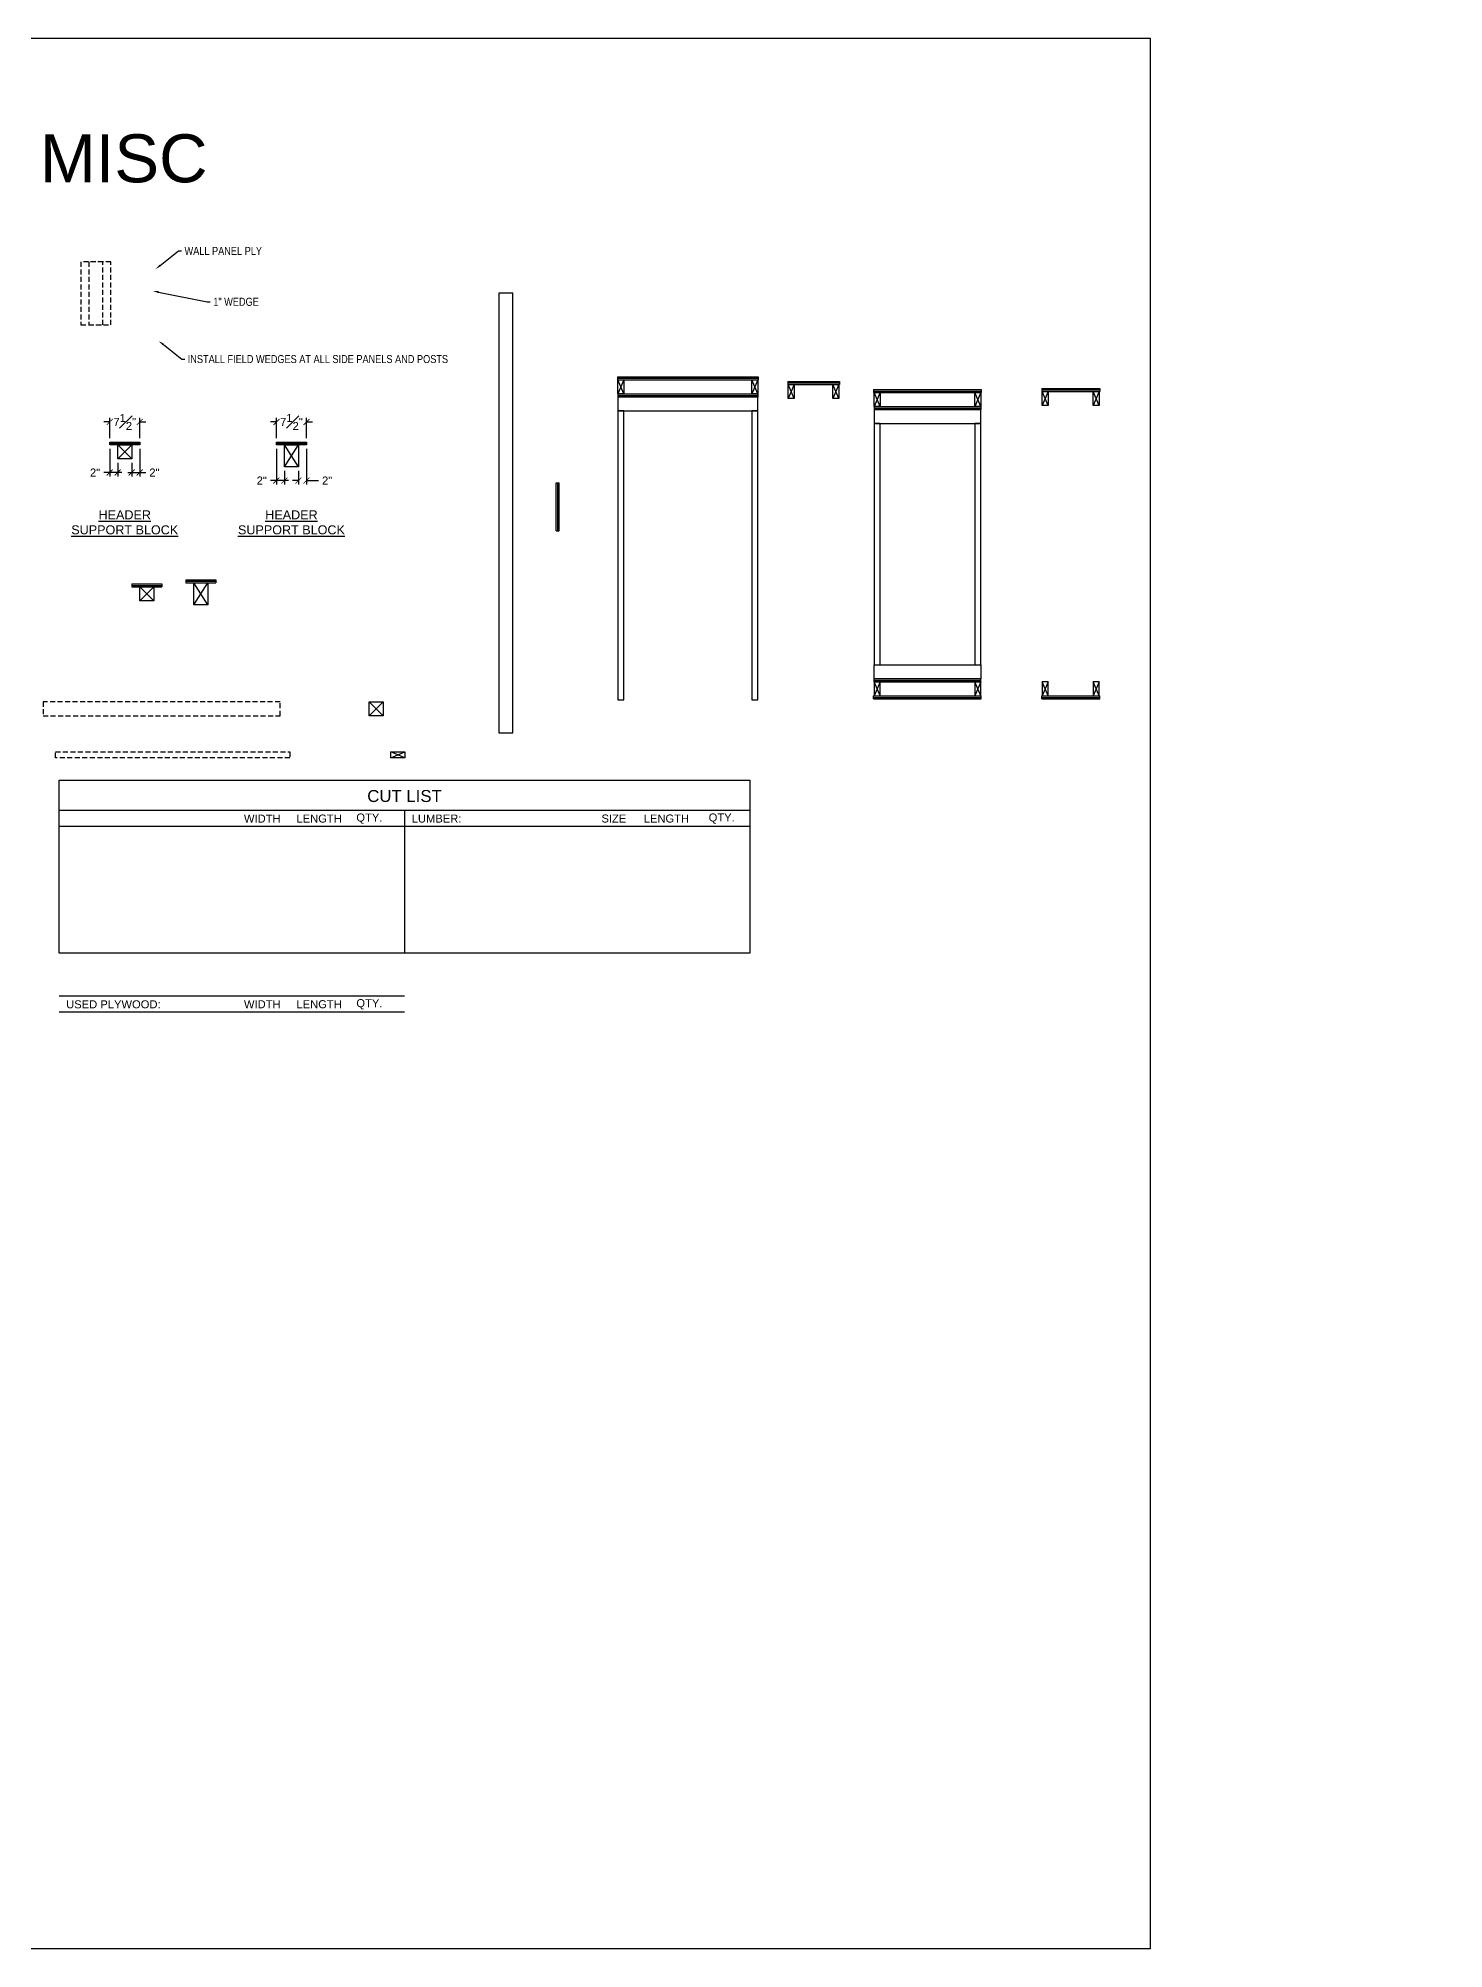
# Model space of a CAD drawing. Header units: inches. Extents: x 2832 to 8547, y -592 to 860.
# Drawn here: x 5393.3 to 5744.5, y 348.3 to 825.9 of the extents above; entities that cross this region are included whole.
import ezdxf
from ezdxf import colors
from ezdxf.entities.mleader import LeaderData, LeaderLine
from ezdxf.math import Vec2, Vec3

# ---------------------------------------------------------------- set-up
doc = ezdxf.new("R2010")
doc.units = ezdxf.units.IN
doc.header["$LTSCALE"] = 5
doc.header["$MEASUREMENT"] = 0
doc.header["$PDMODE"] = 3
doc.header["$PDSIZE"] = 5
doc.linetypes.add('HIDDEN', pattern=[0.375, 0.25, -0.125])
for name, color, linetype in [('BlueHidden', 5, 'HIDDEN'), ('DIM', 154, 'Continuous'), ('FMTEXTA', 4, 'Continuous'), ('FMTEXTG', 4, 'Continuous'), ('FORM', 5, 'Continuous'), ('FORMA', 5, 'Continuous'), ('NOTES', 5, 'Continuous'), ('PLYA', 4, 'Continuous')]:
    doc.layers.add(name, color=color, linetype=linetype)
doc.styles.add('Arial Narrow', font='ARIALN.TTF', dxfattribs={"height": 1.5})
doc.styles.add('S', font='arial.ttf', dxfattribs={"height": 2})
doc.styles.add('VBA_txt', font='arial.ttf', dxfattribs={"height": 2})
doc.dimstyles.new('VBA_Dimstyle', dxfattribs={"dimtxt": 2, "dimasz": 1.5, "dimexe": 1, "dimexo": 1, "dimgap": 1, "dimtad": 0, "dimdec": 4, "dimrnd": 0.125, "dimzin": 3, "dimdsep": 46, "dimlunit": 4, "dimtxsty": 'VBA_txt', "dimblk": 'ARCHTICK', "dimcen": 0.09, "dimdle": 1, "dimclrd": 151, "dimclre": 150, "dimclrt": 150, "dimadec": 0, "dimazin": 0, "dimtfac": 1, "dimtdec": 4, "dimtofl": 0, "dimtmove": 0, "dimatfit": 3, "dimfxl": 1, "dimfrac": 1, "dimtolj": 1, "dimtzin": 0, "dimarcsym": 0})

# ---------------------------------------------------------------- blocks, each defined once
blk = doc.blocks.new('VBA_4X4')
at = {"color": 5, "ltscale": 0.25}
for p, q in [((0, 0), (0, 3.5)), ((0, 3.5), (3.5, 3.5)), ((3.5, 0), (0, 0)), ((3.5, 3.5), (3.5, 0))]:
    blk.add_line(p, q, dxfattribs=at)
at = {"color": 4, "ltscale": 0.25}
for p, q in [((0, 0), (3.5, 3.5)), ((3.5, 0), (0, 3.5))]:
    blk.add_line(p, q, dxfattribs=at)
blk = doc.blocks.new('*U653')
at = {"layer": 'PLYA'}
for p, q in [((0, 0.75), (7.5, 0.75)), ((0, 0.75), (0, 0)), ((0, 0.375), (7.5, 0.375)), ((0, 0), (7.5, 0)), ((7.5, 0.75), (7.5, 0))]:
    blk.add_line(p, q, dxfattribs=at)
blk = doc.blocks.new('VBA_HEADER_BLOCK_4X4')
blk.add_blockref('VBA_4X4', (-1.75, -4.25))
at = {"layer": 'FORM'}
blk.add_blockref('*U653', (-3.75, -0.75), dxfattribs=at)
blk = doc.blocks.new('*U157')
at = {"layer": 'FORMA', "color": 1, "linetype": 'HIDDEN'}
blk.add_lwpolyline([(-1.75, 0), (1.75, 0), (1.75, 15.75), (-1.75, 15.75)], close=True, dxfattribs=at)
at = {"layer": 'PLYA', "linetype": 'HIDDEN'}
blk.add_lwpolyline([(-3.75, 0), (3.75, 0), (3.75, 15.75), (-3.75, 15.75)], close=True, dxfattribs=at)
blk = doc.blocks.new('VBA_2X4')
at = {"color": 4, "ltscale": 0.25}
for p, q in [((0, 0), (3.5, 1.5)), ((3.5, 0), (0, 1.5))]:
    blk.add_line(p, q, dxfattribs=at)
at = {"color": 5}
blk.add_lwpolyline([(0, 1.5), (3.5, 1.5), (3.5, 0), (0, 0)], close=True, dxfattribs=at)
blk = doc.blocks.new('A$C72fbb28e')
at = {"layer": 'FORM'}
blk.add_blockref('VBA_2X4', (0, 0), dxfattribs=at)
blk = doc.blocks.new('*U244')
at = {"layer": 'FORMA', "linetype": 'HIDDEN'}
blk.add_lwpolyline([(0, 0.75), (58.62, 0.75), (58.62, -0.75), (0, -0.75)], close=True, dxfattribs=at)
blk.add_blockref('A$C72fbb28e', (83.87, -0.75))
blk = doc.blocks.new('A$Cd1deb2c7')
blk.add_blockref('VBA_4X4', (0, 0))
blk = doc.blocks.new('*U189')
at = {"layer": 'FORMA', "linetype": 'HIDDEN'}
blk.add_lwpolyline([(0, -1.75), (59.25, -1.75), (59.25, 1.75), (0, 1.75)], close=True, dxfattribs=at)
blk.add_blockref('A$Cd1deb2c7', (81.5, -1.75))
blk = doc.blocks.new('*U168')
at = {"layer": 'FORMA'}
blk.add_lwpolyline([(1.75, 1), (1.75, 110.9), (-1.75, 110.9), (-1.75, 1)], close=True, dxfattribs=at)
blk = doc.blocks.new('VBA_4X6')
at = {"color": 5, "ltscale": 0.25}
for p, q in [((0, 0), (0, 5.5)), ((0, 5.5), (3.5, 5.5)), ((3.5, 5.5), (3.5, 0)), ((3.5, 0), (0, 0))]:
    blk.add_line(p, q, dxfattribs=at)
at = {"color": 4, "ltscale": 0.25}
for p, q in [((0, 0), (3.5, 5.5)), ((3.5, 0), (0, 5.5))]:
    blk.add_line(p, q, dxfattribs=at)
blk = doc.blocks.new('A$C7db57c6b')
at = {"layer": 'FMTEXTG'}
blk.add_blockref('VBA_4X6', (0, 0), dxfattribs=at)
blk = doc.blocks.new('VBA_HEADER_BLOCK_4X6')
blk.add_blockref('A$C7db57c6b', (-1.75, -6.25))
at = {"layer": 'FORM'}
blk.add_blockref('*U653', (-3.75, -0.75), dxfattribs=at)
blk = doc.blocks.new('4x4')
at = {"color": 4}
for p, q in [((-3.5, 3.5), (0, 0)), ((0, 3.5), (-3.5, 0))]:
    blk.add_line(p, q, dxfattribs=at)
at = {"color": 5}
for p, q in [((-3.5, 3.5), (0, 3.5)), ((-3.5, 0), (-3.5, 3.5)), ((0, 0), (-3.5, 0)), ((0, 3.5), (0, 0))]:
    blk.add_line(p, q, dxfattribs=at)
blk = doc.blocks.new('_ARCHTICK')
at = {"color": 0, "linetype": 'ByBlock', "ltscale": 0.25, "const_width": 0.15}
blk.add_lwpolyline([(-0.5, -0.5), (0.5, 0.5)], dxfattribs=at)
blk = doc.blocks.new('*D147')
at = {"layer": 'DEFPOINTS', "color": 0, "transparency": 16777216}
for p in [(4214.42, 807.37), (4214.42, 802.29), (4221.92, 802.29)]:
    blk.add_point(p, dxfattribs=at)
at = {"layer": 'FMTEXTA', "color": 151, "linetype": 'ByBlock', "lineweight": -2, "transparency": 16777216}
for p, q in [((4214.42, 807.37), (4212.92, 807.37)), ((4221.92, 807.37), (4223.42, 807.37))]:
    blk.add_line(p, q, dxfattribs=at)
at = {"layer": 'FMTEXTA', "color": 150, "linetype": 'ByBlock', "lineweight": -2, "transparency": 16777216}
for p, q in [((4214.42, 803.29), (4214.42, 808.37)), ((4221.92, 803.29), (4221.92, 808.37))]:
    blk.add_line(p, q, dxfattribs=at)
at = {"layer": 'FMTEXTA', "color": 151, "lineweight": -2, "transparency": 16777216, "xscale": 1.5, "yscale": 1.5, "zscale": 1.5}
blk.add_blockref('_ARCHTICK', (4214.42, 807.37), dxfattribs=at)
at = {"layer": 'FMTEXTA', "color": 151, "lineweight": -2, "transparency": 16777216, "xscale": 1.5, "yscale": 1.5, "zscale": 1.5, "rotation": 180}
blk.add_blockref('_ARCHTICK', (4221.92, 807.37), dxfattribs=at)
at = {"layer": 'FMTEXTA', "color": 150, "transparency": 16777216, "insert": (4218.17, 807.37), "char_height": 2, "attachment_point": 5, "style": 'VBA_txt'}
blk.add_mtext('\\A1;7{\\H1x;\\S1#2;}"', dxfattribs=at)
blk = doc.blocks.new('*D148')
at = {"layer": 'DEFPOINTS', "color": 0, "transparency": 16777216}
for p in [(4219.92, 798.16), (4221.92, 801.66), (4221.92, 794.73)]:
    blk.add_point(p, dxfattribs=at)
at = {"layer": 'FMTEXTA', "color": 150, "linetype": 'ByBlock', "lineweight": -2, "transparency": 16777216}
for p, q in [((4221.92, 800.66), (4221.92, 793.73)), ((4219.92, 797.16), (4219.92, 793.73))]:
    blk.add_line(p, q, dxfattribs=at)
at = {"layer": 'FMTEXTA', "color": 151, "linetype": 'ByBlock', "lineweight": -2, "transparency": 16777216}
for p, q in [((4218.92, 794.73), (4221.92, 794.73)), ((4221.92, 794.73), (4223.42, 794.73))]:
    blk.add_line(p, q, dxfattribs=at)
at = {"layer": 'FMTEXTA', "color": 151, "lineweight": -2, "transparency": 16777216, "xscale": 1.5, "yscale": 1.5, "zscale": 1.5, "rotation": 180}
blk.add_blockref('_ARCHTICK', (4219.92, 794.73), dxfattribs=at)
at = {"layer": 'FMTEXTA', "color": 151, "lineweight": -2, "transparency": 16777216, "xscale": 1.5, "yscale": 1.5, "zscale": 1.5}
blk.add_blockref('_ARCHTICK', (4221.92, 794.73), dxfattribs=at)
at = {"layer": 'FMTEXTA', "color": 150, "transparency": 16777216, "insert": (4225.59, 794.73), "char_height": 2, "attachment_point": 5, "style": 'VBA_txt'}
blk.add_mtext('\\A1;2"', dxfattribs=at)
blk = doc.blocks.new('*D149')
at = {"layer": 'DEFPOINTS', "color": 0, "transparency": 16777216}
for p in [(4214.42, 801.66), (4216.42, 798.16), (4214.42, 794.73)]:
    blk.add_point(p, dxfattribs=at)
at = {"layer": 'FMTEXTA', "color": 150, "linetype": 'ByBlock', "lineweight": -2, "transparency": 16777216}
for p, q in [((4214.42, 800.66), (4214.42, 793.73)), ((4216.42, 797.16), (4216.42, 793.73))]:
    blk.add_line(p, q, dxfattribs=at)
at = {"layer": 'FMTEXTA', "color": 151, "linetype": 'ByBlock', "lineweight": -2, "transparency": 16777216}
for p, q in [((4214.42, 794.73), (4212.92, 794.73)), ((4217.42, 794.73), (4214.42, 794.73))]:
    blk.add_line(p, q, dxfattribs=at)
at = {"layer": 'FMTEXTA', "color": 151, "lineweight": -2, "transparency": 16777216, "xscale": 1.5, "yscale": 1.5, "zscale": 1.5, "rotation": 180}
blk.add_blockref('_ARCHTICK', (4214.42, 794.73), dxfattribs=at)
at = {"layer": 'FMTEXTA', "color": 151, "lineweight": -2, "transparency": 16777216, "xscale": 1.5, "yscale": 1.5, "zscale": 1.5}
blk.add_blockref('_ARCHTICK', (4216.42, 794.73), dxfattribs=at)
at = {"layer": 'FMTEXTA', "color": 150, "transparency": 16777216, "insert": (4210.76, 794.73), "char_height": 2, "attachment_point": 5, "style": 'VBA_txt'}
blk.add_mtext('\\A1;2"', dxfattribs=at)
blk = doc.blocks.new('*D165')
at = {"layer": 'DEFPOINTS', "color": 0, "transparency": 16777216}
for p in [(3.75, -0.62), (1.75, -6.12), (3.75, -9.56)]:
    blk.add_point(p, dxfattribs=at)
at = {"layer": 'FMTEXTA', "color": 150, "linetype": 'ByBlock', "lineweight": -2, "transparency": 16777216}
for p, q in [((3.75, -1.62), (3.75, -10.56)), ((1.75, -7.12), (1.75, -10.56))]:
    blk.add_line(p, q, dxfattribs=at)
at = {"layer": 'FMTEXTA', "color": 151, "linetype": 'ByBlock', "lineweight": -2, "transparency": 16777216}
for p, q in [((1.75, -9.56), (0.25, -9.56)), ((3.75, -9.56), (6.75, -9.56))]:
    blk.add_line(p, q, dxfattribs=at)
at = {"layer": 'FMTEXTA', "color": 151, "lineweight": -2, "transparency": 16777216, "xscale": 1.5, "yscale": 1.5, "zscale": 1.5}
blk.add_blockref('_ARCHTICK', (1.75, -9.56), dxfattribs=at)
at = {"layer": 'FMTEXTA', "color": 151, "lineweight": -2, "transparency": 16777216, "xscale": 1.5, "yscale": 1.5, "zscale": 1.5, "rotation": 180}
blk.add_blockref('_ARCHTICK', (3.75, -9.56), dxfattribs=at)
at = {"layer": 'FMTEXTA', "color": 150, "transparency": 16777216, "insert": (8.92, -9.56), "char_height": 2, "attachment_point": 5, "style": 'VBA_txt'}
blk.add_mtext('\\A1;2"', dxfattribs=at)
blk = doc.blocks.new('*D166')
at = {"layer": 'DEFPOINTS', "color": 0, "transparency": 16777216}
for p in [(-3.75, -0.62), (-1.75, -6.12), (-3.75, -9.56)]:
    blk.add_point(p, dxfattribs=at)
at = {"layer": 'FMTEXTA', "color": 150, "linetype": 'ByBlock', "lineweight": -2, "transparency": 16777216}
for p, q in [((-3.75, -1.62), (-3.75, -10.56)), ((-1.75, -7.12), (-1.75, -10.56))]:
    blk.add_line(p, q, dxfattribs=at)
at = {"layer": 'FMTEXTA', "color": 151, "linetype": 'ByBlock', "lineweight": -2, "transparency": 16777216}
for p, q in [((-3.75, -9.56), (-5.25, -9.56)), ((-0.75, -9.56), (-3.75, -9.56))]:
    blk.add_line(p, q, dxfattribs=at)
at = {"layer": 'FMTEXTA', "color": 151, "lineweight": -2, "transparency": 16777216, "xscale": 1.5, "yscale": 1.5, "zscale": 1.5, "rotation": 180}
blk.add_blockref('_ARCHTICK', (-3.75, -9.56), dxfattribs=at)
at = {"layer": 'FMTEXTA', "color": 151, "lineweight": -2, "transparency": 16777216, "xscale": 1.5, "yscale": 1.5, "zscale": 1.5}
blk.add_blockref('_ARCHTICK', (-1.75, -9.56), dxfattribs=at)
at = {"layer": 'FMTEXTA', "color": 150, "transparency": 16777216, "insert": (-7.42, -9.56), "char_height": 2, "attachment_point": 5, "style": 'VBA_txt'}
blk.add_mtext('\\A1;2"', dxfattribs=at)
blk = doc.blocks.new('VBA_BUCK_COUNT_FRAME')
at = {"layer": 'FMTEXTA'}
for p, q in [((0, -7.51), (172.57, -7.51)), ((86.28, -7.51), (86.28, -43.21)), ((0, -11.53), (172.57, -11.53))]:
    blk.add_line(p, q, dxfattribs=at)
blk.add_lwpolyline([(0, 0), (172.57, 0), (172.57, -43.21), (0, -43.21)], close=True, dxfattribs=at)
at = {"layer": 'FMTEXTA', "style": 'S'}
for s, insert, char_height, attachment_point in [('CUT LIST', (86.28, -3.98), 3, 5), ('WIDTH', (50.73, -9.61), 2, 5), ('\\A1;LENGTH', (64.94, -9.61), 2, 5), ('QTY.', (77.5, -9.61), 2, 5), ('LUMBER:', (88.08, -8.6), 2, 1), ('SIZE', (138.59, -9.6), 2, 5), ('\\A1;LENGTH', (151.71, -9.6), 2, 5), ('QTY.', (165.53, -9.6), 2, 5)]:
    blk.add_mtext(s, dxfattribs=dict(at, insert=insert, char_height=char_height, attachment_point=attachment_point))
blk = doc.blocks.new('*U538')
at = {"layer": 'FORMA'}
for points in [[(0.12, 73.27), (35.08, 73.27), (35.08, 76.77), (0.12, 76.77)], [(1.62, 1), (1.62, 73.27), (0.12, 73.27), (0.12, 1)], [(35.08, 1), (35.08, 73.27), (33.58, 73.27), (33.58, 1)]]:
    blk.add_lwpolyline(points, close=True, dxfattribs=at)
at = {"layer": 'PLYA'}
for p, q in [((0, 81.77), (35.2, 81.77)), ((0, 81.77), (0, 81.02)), ((0, 81.39), (35.2, 81.39)), ((35.2, 81.77), (35.2, 81.02)), ((0, 81.02), (35.2, 81.02)), ((0.12, 77.52), (35.08, 77.52)), ((0.12, 77.52), (0.12, 76.77)), ((0.12, 77.14), (35.08, 77.14)), ((0.12, 76.77), (35.08, 76.77)), ((35.08, 77.52), (35.08, 76.77))]:
    blk.add_line(p, q, dxfattribs=at)
at = {"linetype": 'ByBlock', "rotation": 90}
for p in [(1.62, 77.52), (35.08, 77.52)]:
    blk.add_blockref('VBA_2X4', p, dxfattribs=at)
blk = doc.blocks.new('*U539')
at = {"layer": 'PLYA'}
for p, q in [((0, 77.12), (12.9, 77.12)), ((0, 77.12), (0, 76.37)), ((0, 76.75), (12.9, 76.75)), ((12.9, 77.12), (12.9, 76.37)), ((0, 76.37), (12.9, 76.37))]:
    blk.add_line(p, q, dxfattribs=at)
at = {"linetype": 'ByBlock', "rotation": 90}
for p in [(1.62, 72.87), (12.78, 72.87)]:
    blk.add_blockref('VBA_2X4', p, dxfattribs=at)
blk = doc.blocks.new('*U260')
at = {"transparency": 33554559}
for p, q in [((0, 0.75), (12, 0.75)), ((0, 0.75), (0, 0)), ((0, 0.375), (12, 0.375)), ((0, 0), (12, 0)), ((12, 0.75), (12, 0))]:
    blk.add_line(p, q, dxfattribs=at)
blk = doc.blocks.new('*U540')
at = {"layer": 'FORMA'}
for points in [[(0.12, 68.83), (26.79, 68.83), (26.79, 72.33), (0.12, 72.33)], [(1.62, 8.5), (1.62, 68.83), (0.12, 68.83), (0.12, 8.5)], [(26.79, 8.5), (26.79, 68.83), (25.29, 68.83), (25.29, 8.5)], [(0.12, 8.5), (26.79, 8.5), (26.79, 5), (0.12, 5)]]:
    blk.add_lwpolyline(points, close=True, dxfattribs=at)
at = {"layer": 'PLYA'}
for p, q in [((0, 77.33), (26.92, 77.33)), ((0, 77.33), (0, 76.58)), ((0, 76.95), (26.92, 76.95)), ((0, 76.58), (26.92, 76.58)), ((26.92, 77.33), (26.92, 76.58)), ((0.12, 73.08), (26.79, 73.08)), ((0.12, 73.08), (0.12, 72.33)), ((0.12, 72.7), (26.79, 72.7)), ((0.12, 72.33), (26.79, 72.33)), ((26.79, 73.08), (26.79, 72.33)), ((0.12, 4.25), (0.12, 5)), ((0.12, 5), (26.79, 5)), ((26.79, 4.25), (26.79, 5)), ((0, 0), (0, 0.75)), ((0, 0.75), (26.92, 0.75)), ((0, 0.37), (26.92, 0.37)), ((0, 0), (26.92, 0)), ((0.12, 4.62), (26.79, 4.62)), ((0.12, 4.25), (26.79, 4.25)), ((26.92, 0), (26.92, 0.75))]:
    blk.add_line(p, q, dxfattribs=at)
at = {"linetype": 'ByBlock', "rotation": 90}
for p in [(1.62, 73.08), (26.79, 73.08)]:
    blk.add_blockref('VBA_2X4', p, dxfattribs=at)
at = {"linetype": 'ByBlock', "xscale": -1, "rotation": 90}
for p in [(1.62, 4.25), (26.79, 4.25)]:
    blk.add_blockref('VBA_2X4', p, dxfattribs=at)
blk = doc.blocks.new('*U541')
at = {"layer": 'PLYA'}
for p, q in [((0, 77.6), (14.49, 77.6)), ((0, 77.6), (0, 76.85)), ((0, 77.23), (14.49, 77.23)), ((0, 76.85), (14.49, 76.85)), ((14.49, 77.6), (14.49, 76.85)), ((0, 0), (0, 0.75)), ((0, 0.75), (14.49, 0.75)), ((0, 0.38), (14.49, 0.38)), ((0, 0), (14.49, 0)), ((14.49, 0), (14.49, 0.75))]:
    blk.add_line(p, q, dxfattribs=at)
at = {"linetype": 'ByBlock', "rotation": 90}
for p in [(1.62, 73.35), (14.36, 73.35)]:
    blk.add_blockref('VBA_2X4', p, dxfattribs=at)
at = {"linetype": 'ByBlock', "xscale": -1, "rotation": 90}
for p in [(1.62, 4.25), (14.36, 4.25)]:
    blk.add_blockref('VBA_2X4', p, dxfattribs=at)
blk = doc.blocks.new('VBA_BUCK_COUNT_USED_PLY')
at = {"layer": 'FMTEXTA'}
for p, q in [((0, 0), (86.28, 0)), ((0, -4.01), (86.28, -4.01))]:
    blk.add_line(p, q, dxfattribs=at)
at = {"layer": 'FMTEXTA', "char_height": 2, "style": 'S'}
for s, insert, attachment_point in [('USED PLYWOOD:', (1.73, -1.1), 1), ('WIDTH', (50.73, -2.09), 5), ('\\A1;LENGTH', (64.94, -2.09), 5), ('QTY.', (77.5, -2.09), 5)]:
    blk.add_mtext(s, dxfattribs=dict(at, insert=insert, attachment_point=attachment_point))
blk = doc.blocks.new('VBA_HEADER_BLOCK_4X4_DET')
at = {"layer": 'PLYA'}
blk.add_lwpolyline([(-3.75, -0.3125), (-3.75, 0), (3.75, 0), (3.75, -0.625), (-3.75, -0.625), (-3.75, -0.3125), (3.75, -0.3125)], dxfattribs=at)
at = {"layer": 'FORMA'}
blk.add_blockref('4x4', (1.75, -4.125), dxfattribs=at)
at = {"layer": 'FMTEXTA', "color": 5, "insert": (0, -20.02532), "char_height": 2.25, "attachment_point": 5, "style": 'VBA_txt'}
blk.add_mtext('{\\L\\C256;HEADER\\PSUPPORT BLOCK}', dxfattribs=at)
at = {"layer": 'FMTEXTA'}
for base, p1, p2, picture, middle in [((-3.75, 5.08197), (3.75, 0), (-3.75, 0), '*D147', (0, 5.08197)), ((-3.75, -7.55809), (-1.75, -4.125), (-3.75, -0.625), '*D149', (-7.41644, -7.55809)), ((3.75, -7.55809), (1.75, -4.125), (3.75, -0.625), '*D148', (7.41644, -7.55809))]:
    dim = blk.add_linear_dim(base=base, p1=p1, p2=p2, angle=180, dimstyle='VBA_Dimstyle', dxfattribs=at)
    dim.commit()
    dim.dimension.update_dxf_attribs({"geometry": picture, "text_midpoint": middle, "insert": (-4218.17149, -802.28506)})
blk = doc.blocks.new('VBA_HEADER_BLOCK_4X6_DET')
at = {"layer": 'PLYA'}
blk.add_lwpolyline([(-3.75, -0.3125), (-3.75, 0), (3.75, 0), (3.75, -0.625), (-3.75, -0.625), (-3.75, -0.3125), (3.75, -0.3125)], dxfattribs=at)
at = {"layer": 'DIM'}
blk.add_blockref('A$C7db57c6b', (-1.75, -6.125), dxfattribs=at)
at = {"layer": 'FMTEXTA', "color": 5, "insert": (0, -20.02532), "char_height": 2.25, "attachment_point": 5, "style": 'VBA_txt'}
blk.add_mtext('{\\L\\C256;HEADER\\PSUPPORT BLOCK}', dxfattribs=at)
at = {"layer": 'FMTEXTA'}
dim = blk.add_linear_dim(base=(-3.75, 5.08197), p1=(3.75, 0), p2=(-3.75, 0), angle=180, dimstyle='VBA_Dimstyle', dxfattribs=at)
dim.commit()
dim.dimension.update_dxf_attribs({"geometry": '*D147', "text_midpoint": (0, 5.08197), "insert": (-4218.17149, -802.28506)})
for base, p1, p2, picture, middle in [((-3.75, -9.55809), (-1.75, -6.125), (-3.75, -0.625), '*D166', (-7.41644, -9.55809)), ((3.75, -9.55809), (1.75, -6.125), (3.75, -0.625), '*D165', (8.91644, -9.55809))]:
    dim = blk.add_linear_dim(base=base, p1=p1, p2=p2, angle=180, dimstyle='VBA_Dimstyle', dxfattribs=at)
    dim.commit()
    dim.dimension.update_dxf_attribs({"geometry": picture, "text_midpoint": middle})
blk = doc.blocks.new('VBA_WEDGE_NOTE')
at = {"layer": 'NOTES'}
ml = blk.add_multileader_mtext('Standard', dxfattribs=at)
ml.set_content('\\A1;INSTALL FIELD WEDGES AT ALL SIDE PANELS AND POSTS', color=5, style='Arial Narrow')
ml.set_leader_properties(color=4)
ml.build(insert=Vec2(0, 0))
ml.multileader.update_dxf_attribs({"text_left_attachment_type": 2, "text_right_attachment_type": 2, "dogleg_length": 0.0625, "arrow_head_size": 1.5, "scale": 12})
ctx = ml.context
ctx.base_point, ctx.scale, ctx.char_height, ctx.arrow_head_size, ctx.landing_gap_size, ctx.plane_origin = Vec3(6.52, -4.58), 12, 2, 1.5, 0.75, Vec3(-29.47, -12.23)
ctx.left_attachment, ctx.right_attachment = 2, 2
notes = []
notes.append((ctx, [(0, (1, 1, 0), (5.77, -4.58), (1, 0), 0.75, [(0, [(0, 0)], 0, [])])]))
ctx.mtext.insert, ctx.mtext.width, ctx.mtext.flow_direction = Vec3(7.27, -3.55), 123.81, 5
for ctx, leaders in notes:
    for number, flags, end, landing, length, lines in leaders:
        leader = LeaderData()
        leader.index, (leader.has_last_leader_line, leader.has_dogleg_vector, leader.attachment_direction) = number, flags
        leader.last_leader_point, leader.dogleg_vector, leader.dogleg_length = Vec3(end), Vec3(landing), length
        for number, points, colour, breaks in lines:
            line = LeaderLine()
            line.index, line.vertices, line.color, line.breaks = number, Vec3.list(points), colors.encode_raw_color(colour), breaks
            leader.lines.append(line)
        ctx.leaders.append(leader)
blk = doc.blocks.new('VBA_WEDGE_NOTE2')
at = {"layer": 'NOTES'}
ml = blk.add_multileader_mtext('Standard', dxfattribs=at)
ml.set_content('\\A1;1" WEDGE', color=5, style='Arial Narrow')
ml.set_leader_properties(color=4)
ml.build(insert=Vec2(0, 0))
ml.multileader.update_dxf_attribs({"text_left_attachment_type": 2, "text_right_attachment_type": 2, "dogleg_length": 0.0625, "arrow_head_size": 1.5, "scale": 12})
ctx = ml.context
ctx.base_point, ctx.scale, ctx.char_height, ctx.arrow_head_size, ctx.landing_gap_size, ctx.plane_origin = Vec3(14.4, -2.75), 12, 2, 1.5, 0.75, Vec3(-29.47, -12.23)
ctx.left_attachment, ctx.right_attachment = 2, 2
notes = []
notes.append((ctx, [(0, (1, 1, 0), (13.65, -2.75), (1, 0), 0.75, [(0, [(0, 0)], 0, [])])]))
ctx.mtext.insert, ctx.mtext.width, ctx.mtext.flow_direction = Vec3(15.15, -1.72), 42.7866, 5
for ctx, leaders in notes:
    for number, flags, end, landing, length, lines in leaders:
        leader = LeaderData()
        leader.index, (leader.has_last_leader_line, leader.has_dogleg_vector, leader.attachment_direction) = number, flags
        leader.last_leader_point, leader.dogleg_vector, leader.dogleg_length = Vec3(end), Vec3(landing), length
        for number, points, colour, breaks in lines:
            line = LeaderLine()
            line.index, line.vertices, line.color, line.breaks = number, Vec3.list(points), colors.encode_raw_color(colour), breaks
            leader.lines.append(line)
        ctx.leaders.append(leader)
blk = doc.blocks.new('VBA_WALL_PLY_NOTE')
at = {"layer": 'NOTES'}
ml = blk.add_multileader_mtext('Standard', dxfattribs=at)
ml.set_content('\\A1;WALL PANEL PLY', color=5, style='Arial Narrow')
ml.set_leader_properties(color=4)
ml.build(insert=Vec2(0, 0))
ml.multileader.update_dxf_attribs({"text_left_attachment_type": 2, "text_right_attachment_type": 2, "dogleg_length": 0.0625, "arrow_head_size": 1.5, "scale": 12})
ctx = ml.context
ctx.base_point, ctx.scale, ctx.char_height, ctx.arrow_head_size, ctx.landing_gap_size, ctx.plane_origin = Vec3(6.52, 4.58), 12, 2, 1.5, 0.75, Vec3(-29.47, 12.23)
ctx.left_attachment, ctx.right_attachment = 2, 2
notes = []
notes.append((ctx, [(0, (1, 1, 0), (5.77, 4.58), (1, 0), 0.75, [(0, [(0, 0)], 0, [])])]))
ctx.mtext.insert, ctx.mtext.width, ctx.mtext.flow_direction = Vec3(7.27, 5.58), 42.7866, 5
for ctx, leaders in notes:
    for number, flags, end, landing, length, lines in leaders:
        leader = LeaderData()
        leader.index, (leader.has_last_leader_line, leader.has_dogleg_vector, leader.attachment_direction) = number, flags
        leader.last_leader_point, leader.dogleg_vector, leader.dogleg_length = Vec3(end), Vec3(landing), length
        for number, points, colour, breaks in lines:
            line = LeaderLine()
            line.index, line.vertices, line.color, line.breaks = number, Vec3.list(points), colors.encode_raw_color(colour), breaks
            leader.lines.append(line)
        ctx.leaders.append(leader)

msp = doc.modelspace()

# ---------------------------------------------------------------- linework, layer by layer
at = {"linetype": 'ByBlock'}
msp.add_lwpolyline([(4105.9341, 825.85348), (5671.14658, 825.85348), (5671.14658, 348.30781), (4105.9341, 348.30781)], close=True, dxfattribs=at)

# ---------------------------------------------------------------- block references
for name, p in [('VBA_WALL_PLY_NOTE', (5422.55094, 768.11254)), ('*U538', (5537.97462, 659.45119)), ('*U539', (5580.57569, 662.94181)), ('*U540', (5601.99964, 660.69496)), ('*U541', (5644.03663, 660.69496)), ('VBA_BUCK_COUNT_USED_PLY', (5398.51344, 586.47924))]:
    msp.add_blockref(name, p, dxfattribs=at)
for name, p in [('*U157', (5407.67811, 754.18061)), ('VBA_HEADER_BLOCK_4X4', (5420.40552, 689.46336))]:
    msp.add_blockref(name, p)
at = {"linetype": 'ByBlock', "transparency": 33554559, "rotation": 90}
msp.add_blockref('*U260', (5523.4709, 702.71199), dxfattribs=at)
at = {"layer": 'DIM'}
for name, p in [('VBA_WEDGE_NOTE2', (5421.85525, 762.69121)), ('VBA_WEDGE_NOTE', (5423.34977, 750.20917)), ('VBA_HEADER_BLOCK_4X6', (5433.85573, 690.48919))]:
    msp.add_blockref(name, p, dxfattribs=at)
at = {"layer": 'FMTEXTA'}
msp.add_blockref('VBA_BUCK_COUNT_FRAME', (5398.51343, 640.40195), dxfattribs=at)
at = {"layer": 'FMTEXTG'}
for name, p in [('*U168', (5510.07858, 651.23938)), ('VBA_HEADER_BLOCK_4X4_DET', (5414.88267, 724.85779)), ('VBA_HEADER_BLOCK_4X6_DET', (5456.53741, 724.85779)), ('*U189', (5394.46343, 658.23395)), ('*U244', (5397.53773, 646.77301))]:
    msp.add_blockref(name, p, dxfattribs=at)

# ---------------------------------------------------------------- texts
at = {"layer": 'BlueHidden', "linetype": 'ByBlock', "insert": (5393.65861, 801.83213), "char_height": 12, "attachment_point": 1, "style": 'VBA_txt'}
msp.add_mtext_dynamic_manual_height_columns('{\\C2;MISC}', width=120.3082356, gutter_width=10, heights=[0], dxfattribs=at)

doc.saveas('drawing.dxf')
